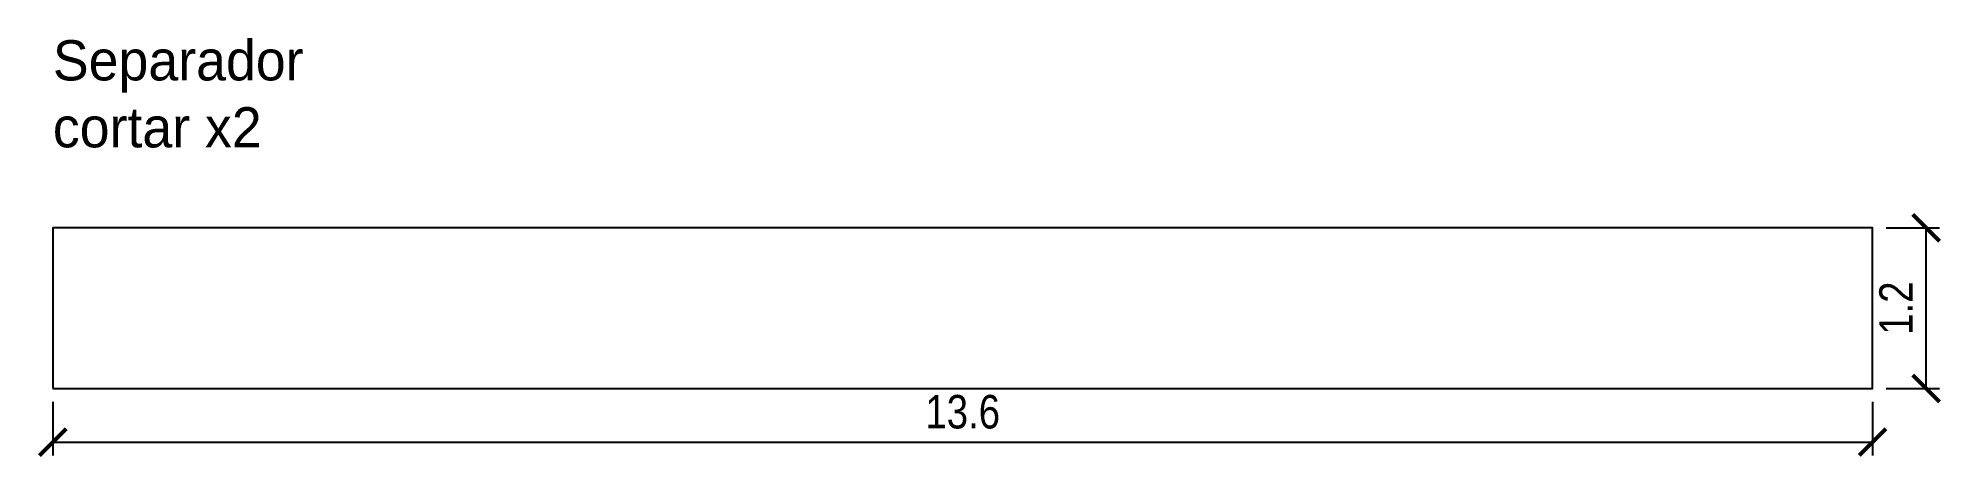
# Model space of a CAD drawing. Header units: centimetres. Extents: x 1.1 to 15.3, y 0.7 to 3.8.
import ezdxf

# ---------------------------------------------------------------- set-up
doc = ezdxf.new("R2010")
doc.units = ezdxf.units.CM
doc.layers.add('CORTE', color=1, linetype='Continuous')
doc.layers.add('ETIQUETA', color=5, linetype='Continuous')
doc.styles.add('OpenSansCondensed-Light', font='OpenSansCondensed-Light.ttf')
doc.dimstyles.new('EZDXF', dxfattribs={"dimtxt": 0.25, "dimasz": 0.175, "dimexe": 0.375, "dimexo": 0.125, "dimgap": 0.1, "dimtad": 1, "dimlfac": 100, "dimzin": 12, "dimdsep": 46, "dimtxsty": 'OpenSansCondensed-Light', "dimblk": 'ARCHTICK', "dimcen": 2.5, "dimazin": 3, "dimtfac": 0.5, "dimtmove": 2, "dimatfit": 3, "dimarcsym": 0})

# ---------------------------------------------------------------- blocks, each defined once
blk = doc.blocks.new('_ARCHTICK')
at = {"color": 0, "linetype": 'ByBlock', "const_width": 0.15}
blk.add_lwpolyline([(-0.5, -0.5), (0.5, 0.5)], dxfattribs=at)

msp = doc.modelspace()

# ---------------------------------------------------------------- linework, layer by layer
at = {"layer": 'CORTE'}
msp.add_lwpolyline([(1.2, 1.2), (14.8, 1.2), (14.8, 2.4), (1.2, 2.4)], close=True, dxfattribs=at)

# ---------------------------------------------------------------- texts
at = {"layer": 'ETIQUETA'}
for s, p in [('Separador', (1.2, 3.5)), ('cortar x2', (1.2, 3))]:
    msp.add_text(s, height=0.3, dxfattribs=at).set_placement(p)

# ---------------------------------------------------------------- dimensions: what is measured, and where the dimension line sits
msp.add_linear_dim(base=(15.2, 1.2), p1=(14.8, 1.2), p2=(14.8, 2.4), angle=90, dimstyle='EZDXF', override={"dimtxt": 0.25, "dimasz": 0.2, "dimexe": 0.1, "dimexo": 0.1, "dimdec": 2, "dimlfac": 1, "dimzin": 8}, dxfattribs=at).render()
msp.add_linear_dim(base=(1.2, 0.8), p1=(1.2, 1.2), p2=(14.8, 1.2), dimstyle='EZDXF', override={"dimtxt": 0.25, "dimasz": 0.2, "dimexe": 0.1, "dimexo": 0.1, "dimdec": 2, "dimlfac": 1, "dimzin": 8}, dxfattribs=at).render()

doc.saveas('drawing.dxf')
